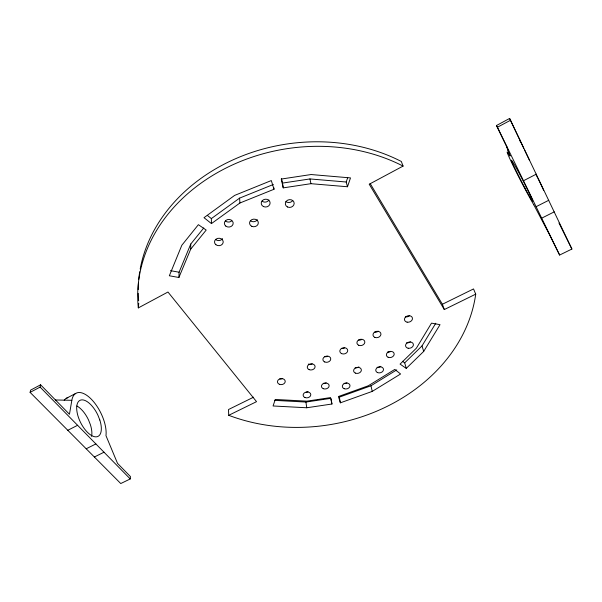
<?xml version="1.0" encoding="UTF-8"?>
<svg xmlns="http://www.w3.org/2000/svg" width="602" height="602" viewBox="0 0 602 602"><rect width="100%" height="100%" fill="white"/><g stroke="black" fill="none" stroke-linecap="round" stroke-linejoin="round"><path stroke-width="0.9" d="M190.683 249.168L206.193 230.069L198.389 224.674L181.812 245.277L169.343 275.769L178.899 277.492L190.683 249.168L190.766 244.028L203.777 227.947M178.899 277.492L179.08 272.217L190.766 244.028M71.834 400.3L69.463 414.274L40.597 384.798L30.612 390.134L30.1 392.376L120.761 483.549L130.243 478.944L130.446 476.558L117.525 463.367L105.982 435.675A28.264 13.184 63.4 0 0 91.579 399.472A28.264 13.184 63.4 0 0 71.834 400.3L55.452 399.976M253.608 397.177L228.512 409.526L228.722 415.305L256.535 401.662L167.966 292.023L138.325 307.9L138.753 303.37M30.1 392.376L40.101 387.101L40.597 384.798M347.497 186.755L350.499 177.906L311.091 174.535L281.254 179.05L283.241 187.862L310.918 183.685L347.497 186.755L346.218 182.007L347.7 177.605M406.26 368.386L400.074 364.105L416.381 348.182L431.514 323.139L440.024 324.681L423.71 351.395L406.26 368.386L404.702 362.855L421.994 345.932L435.773 323.236M273.805 187.658L274.015 189.261L239.927 202.994L211.445 223.598L211.355 218.594L239.588 198.118L273.376 184.468M340.378 402.821L338.422 396.522L368.296 385.777L394.814 369.41L400.586 374L372.247 391.398L340.378 402.821L339.34 397.147L370.96 385.777L396.733 369.891M533.816 204.83L533.756 204.74A32.312 1.227 62.6 0 1 513.137 165.678A32.312 1.227 62.6 0 1 509.962 155.91L506.764 146.79L496.432 125.54L509.608 118.451L571.9 249.04L559.627 255.052L549.558 234.757M140.191 269.004A168.921 139.054 -9.3 0 1 401.308 161.471L403.084 166.084L369.222 184.227L444.314 309.556L475.723 294.145L473.526 288.93L442.387 304.258L444.314 309.556M496.432 125.54L497.455 127.218L510.707 120.159M66.22 398.381L75.739 393.43M523.492 180.75L536.337 174.136M67.793 430.287L77.59 425.29M536.104 206.689L548.753 200.285M541.687 218.165L554.246 211.859M86.199 448.791L95.884 443.93M94.371 457.008L104.011 452.207M281.533 178.704L282.519 183.083L309.955 178.937L346.218 182.007M274.384 400.353L305.936 402.053L330.972 398.328M331.95 404.017L330.506 397.598L306.854 401.158L275.28 399.457L273.067 405.981L306.727 407.765L331.95 404.017L331.115 399.141M170.464 270.644L179.08 272.217M402.392 361.253L404.702 362.855M211.445 223.598L204.01 217.683L234.607 195.417L271.314 180.555L274.015 189.261M207.336 215.388L211.355 218.594M40.101 387.101L130.243 478.944M571.9 249.04L558.972 223.049M370.162 183.52L442.387 304.258M533.756 204.718L549.634 234.893M497.455 127.218L559.627 255.052M509.608 118.451L523.8 148.34M524.598 150.018L529.391 160.109M506.794 146.843L509.962 155.91M421.994 345.932L423.71 351.395M519.812 139.935L520.557 142.493M370.96 385.777L372.247 391.398M309.955 178.937L310.918 183.685M282.519 183.083L283.241 187.862M305.936 402.053L306.727 407.765M239.588 198.118L239.927 202.994M257.295 219.73A4.357 3.785 -4.8 0 1 250.47 220.753M222.529 238.595A4.319 3.71 -0.9 0 1 215.779 239.611M231.732 220.844A4.372 3.8 -1.8 0 1 225.562 221.062M358.875 366.874A3.89 3.002 -11.3 0 1 355.105 367.792M344.502 347.979A3.951 3.1 -10.9 0 1 341.515 348.415M327.714 356.256A3.928 3.078 -9.6 0 1 324.749 356.693M282.662 378.492A3.875 3.002 -6.3 0 1 279.734 378.921M410.413 341.801A3.966 3.078 -15.2 0 1 406.576 342.779M308.028 391.699A3.83 2.927 -7.8 0 1 306.117 392.18M361.441 339.618A3.973 3.13 -12.2 0 1 358.438 340.062M378.222 331.213A3.996 3.153 -13.5 0 1 374.361 332.199M312.22 363.901A3.913 3.048 -8.4 0 1 308.329 364.075M326.179 382.872A3.853 2.957 -9.1 0 1 323.274 383.301M390.54 351.583A3.936 3.048 -13.7 0 1 387.575 352.019M346.94 382.827A3.845 2.942 -10.4 0 1 344.043 383.316M268.943 200.06A4.41 3.883 -6.4 0 1 262.028 201.106M380.833 366.332A3.89 2.987 -12.7 0 1 377.063 367.28M292.768 200.481A4.402 3.868 -9.6 0 1 285.875 201.519M475.723 294.145A170.313 139.656 -9.3 0 1 228.722 415.305M138.325 307.9A170.313 139.656 -9.3 0 1 221.762 170.246A170.313 139.656 -9.3 0 1 403.084 166.084M409.428 315.817A4.048 3.198 -16 0 1 405.515 316.818M138.663 300.661A168.921 139.054 -9.3 0 1 138.249 293.332M138.212 289.622A168.921 139.054 -9.3 0 1 138.445 283.075M138.746 279.32A168.921 139.054 -9.3 0 1 139.709 271.803M64.211 400.24A28.181 13.455 63.4 0 1 67.83 397.681M76.921 405.996A20.092 9.594 63.4 0 1 88.569 420.046L90.413 424.771A20.092 9.594 63.4 0 1 91.587 436.39M535.915 174.429A23.117 1.212 62.6 0 1 537.518 177.567M537.91 178.335A23.117 1.212 62.6 0 1 543.696 190.503M524.846 187.869L522.16 182.782A23.042 0.873 62.6 0 1 512.437 161.449A23.042 0.873 62.6 0 1 530.212 195.101A23.042 0.873 62.6 0 1 524.846 187.869M99.812 419.993L97.945 415.267A20.152 9.399 63.4 0 0 77.523 403.152A20.152 9.399 63.4 0 0 89.803 434.351A20.152 9.399 63.4 0 0 99.812 419.993M251.802 226.314A4.395 3.808 -4.8 0 0 258.333 222.793A4.395 3.808 -4.8 0 0 251.689 219.715A4.395 3.808 -4.8 0 0 251.802 226.314M215.892 244.705A4.357 3.725 -0.9 0 0 223.109 242.779A4.357 3.725 -0.9 0 0 217.585 238.407A4.357 3.725 -0.9 0 0 215.892 244.705M225.765 226.059A4.41 3.815 -1.8 0 0 233.072 224.102A4.41 3.815 -1.8 0 0 227.518 219.61A4.41 3.815 -1.8 0 0 225.765 226.059M263.473 206.569A4.447 3.905 -6.5 0 0 270.11 202.972A4.447 3.905 -6.5 0 0 263.42 199.796A4.447 3.905 -6.5 0 0 263.473 206.569M287.508 206.975A4.44 3.89 -9.5 0 0 294.175 203.386A4.44 3.89 -9.5 0 0 287.56 200.218A4.44 3.89 -9.5 0 0 287.508 206.975M279.388 384.309A3.905 3.01 -6.3 0 0 285.235 381.442A3.905 3.01 -6.3 0 0 279.396 379.087A3.905 3.01 -6.3 0 0 279.388 384.309M309.15 369.658A3.943 3.063 -8.4 0 0 315.102 366.738A3.943 3.063 -8.4 0 0 309.285 364.33A3.943 3.063 -8.4 0 0 309.15 369.658M304.988 397.546A3.86 2.935 -7.8 0 0 310.813 394.739A3.86 2.935 -7.8 0 0 305.101 392.444A3.86 2.935 -7.8 0 0 304.988 397.546M323.274 388.681A3.875 2.965 -9.1 0 0 329.151 385.844A3.875 2.965 -9.1 0 0 323.455 383.512A3.875 2.965 -9.1 0 0 323.274 388.681M344.193 388.711A3.875 2.95 -10.3 0 0 350.01 385.762A3.875 2.95 -10.3 0 0 344.284 383.557A3.875 2.95 -10.3 0 0 344.193 388.711M355.361 373.097A3.921 3.01 -11.3 0 0 361.373 370.245A3.921 3.01 -11.3 0 0 355.737 367.814A3.921 3.01 -11.3 0 0 355.361 373.097M377.492 372.578A3.921 2.995 -12.6 0 0 383.504 369.688A3.921 2.995 -12.6 0 0 377.898 367.303A3.921 2.995 -12.6 0 0 377.492 372.578M324.756 361.975A3.958 3.085 -9.6 0 0 330.761 359.033A3.958 3.085 -9.6 0 0 324.952 356.587A3.958 3.085 -9.6 0 0 324.756 361.975M341.665 353.652A3.981 3.115 -10.8 0 0 347.723 350.68A3.981 3.115 -10.8 0 0 341.928 348.204A3.981 3.115 -10.8 0 0 341.665 353.652M358.724 345.255A4.003 3.138 -12.1 0 0 364.842 342.252A4.003 3.138 -12.1 0 0 359.063 339.746A4.003 3.138 -12.1 0 0 358.724 345.255M374.775 337.353A4.026 3.168 -13.4 0 0 380.953 334.328A4.026 3.168 -13.4 0 0 375.181 331.785A4.026 3.168 -13.4 0 0 374.775 337.353M388.094 357.249A3.966 3.063 -13.7 0 0 394.19 354.307A3.966 3.063 -13.7 0 0 388.546 351.854A3.966 3.063 -13.7 0 0 388.094 357.249M408.164 348.234A3.996 3.085 -15.1 0 0 413.356 344.171A3.996 3.085 -15.1 0 0 406.922 343.035A3.996 3.085 -15.1 0 0 408.164 348.234M407.125 322.175A4.079 3.206 -15.9 0 0 412.415 317.961A4.079 3.206 -15.9 0 0 405.853 316.765A4.079 3.206 -15.9 0 0 407.125 322.175"/></g></svg>
